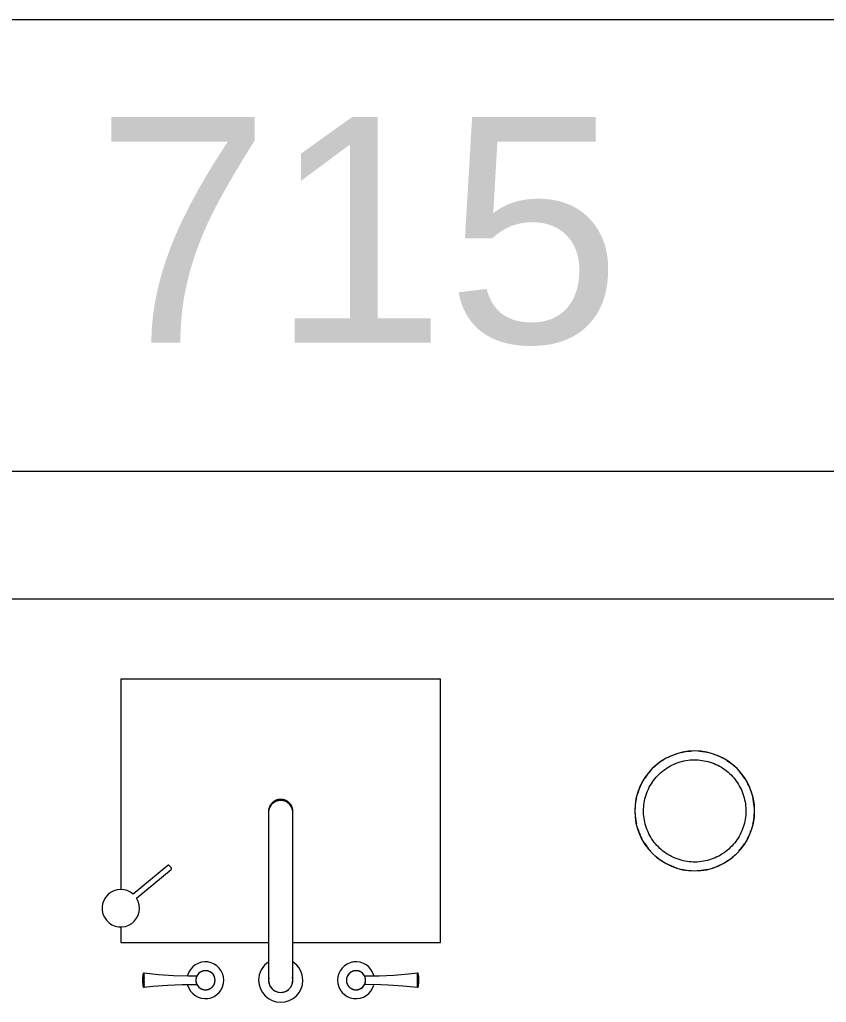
# Model space of a CAD drawing. Header units: inches. Extents: x -897 to 1409, y -1054 to 924.
# Drawn here: x 213.3 to 256.1, y -212.2 to -159.9 of the extents above; entities that cross this region are included whole.
import ezdxf

# ---------------------------------------------------------------- set-up
doc = ezdxf.new("R2010")
doc.units = ezdxf.units.IN
doc.header["$MEASUREMENT"] = 0
for name, color, linetype, lineweight in [('A-AREA-IDEN', 2, 'Continuous', 9), ('P-SANR-FIXT', 6, 'Continuous', 9), ('Q-CASE', 31, 'Continuous', 9), ('Q-SPCQ', 91, 'Continuous', 13)]:
    doc.layers.add(name, color=color, linetype=linetype, lineweight=lineweight)
doc.styles.add('Arial_4', font='arial.ttf', dxfattribs={"height": 12})

# ---------------------------------------------------------------- blocks, each defined once
blk = doc.blocks.new('Room Tag - Room Tag-84095-7TH FLOOR TELECOM PLAN')
at = {"layer": 'A-AREA-IDEN'}
for p, q in [((-0.375, -0.0625), (-0.375, -0.3125)), ((-0.375, -0.0625), (0.375, -0.0625)), ((0.375, -0.0625), (0.375, -0.3125)), ((-0.375, -0.3125), (0.375, -0.3125))]:
    blk.add_line(p, q, dxfattribs=at)
blk = doc.blocks.new('Circular_Waste-Receptacle_Bobrick_B-529 - B-529-V2-7TH FLOOR TELECOM PLAN')
at = {"layer": 'Q-SPCQ', "color": 53, "lineweight": 9, "flags": 128}
for points in [[(-0.134, 3.17), (-0.219, 3.166), (-0.346, 3.154), (-0.472, 3.138), (-0.597, 3.117), (-0.693, 3.096)], [(0.664, 3.103), (0.539, 3.127), (0.414, 3.146), (0.288, 3.16), (0.161, 3.169)], [(-2.719, 0), (-2.717, 0.109), (-2.71, 0.217), (-2.699, 0.325), (-2.684, 0.433), (-2.665, 0.54), (-2.641, 0.646), (-2.613, 0.751), (-2.581, 0.855), (-2.544, 0.958), (-2.504, 1.059), (-2.46, 1.158), (-2.412, 1.255), (-2.359, 1.351), (-2.303, 1.444), (-2.244, 1.535), (-2.181, 1.624), (-2.114, 1.71), (-2.044, 1.793), (-1.971, 1.873), (-1.894, 1.95), (-1.815, 2.024), (-1.732, 2.095), (-1.647, 2.163), (-1.559, 2.227), (-1.469, 2.288), (-1.376, 2.345), (-1.281, 2.398), (-1.185, 2.447), (-1.086, 2.493), (-0.985, 2.534), (-0.883, 2.571), (-0.78, 2.605), (-0.675, 2.634), (-0.569, 2.659), (-0.462, 2.679), (-0.355, 2.696), (-0.247, 2.708), (-0.138, 2.715), (-0.029, 2.719), (0.079, 2.718), (0.188, 2.712), (0.296, 2.703), (0.404, 2.689), (0.511, 2.67), (0.618, 2.648), (0.723, 2.621), (0.827, 2.59), (0.93, 2.555), (1.032, 2.515), (1.131, 2.472), (1.229, 2.425), (1.325, 2.374), (1.419, 2.319), (1.511, 2.26), (1.6, 2.198), (1.687, 2.132), (1.771, 2.063), (1.852, 1.991), (1.93, 1.915), (2.005, 1.836), (2.077, 1.755), (2.145, 1.67), (2.21, 1.583), (2.272, 1.494), (2.33, 1.402), (2.384, 1.307), (2.434, 1.211), (2.481, 1.113), (2.523, 1.012), (2.562, 0.911), (2.596, 0.808), (2.626, 0.703), (2.652, 0.598), (2.674, 0.491), (2.692, 0.384), (2.705, 0.276), (2.714, 0.167), (2.718, 0.059), (2.719, 0)], [(-1.701, 2.678), (-1.763, 2.638), (-1.867, 2.566), (-1.969, 2.489), (-2.067, 2.408), (-2.149, 2.334)], [(-0.966, 3.023), (-1.086, 2.982), (-1.204, 2.936), (-1.321, 2.885), (-1.435, 2.83)], [(1.47, 2.812), (1.383, 2.856), (1.267, 2.909), (1.15, 2.958), (1.031, 3.001), (0.95, 3.027)], [(2.118, 2.363), (2.022, 2.446), (1.922, 2.525), (1.82, 2.6), (1.715, 2.67)], [(-2.34, 2.143), (-2.424, 2.048), (-2.504, 1.95), (-2.58, 1.848), (-2.652, 1.743)], [(2.68, 1.698), (2.619, 1.792), (2.545, 1.895), (2.467, 1.995), (2.386, 2.092), (2.336, 2.146)], [(-2.812, 1.468), (-2.841, 1.413), (-2.895, 1.299), (-2.945, 1.182), (-2.99, 1.063), (-3.03, 0.944)], [(3.027, 0.95), (3.012, 0.998), (2.97, 1.118), (2.923, 1.236), (2.871, 1.352), (2.815, 1.465)], [(-3.096, 0.697), (-3.121, 0.573), (-3.142, 0.448), (-3.157, 0.322), (-3.167, 0.195), (-3.17, 0.134)], [(3.171, 0.128), (3.163, 0.254), (3.15, 0.38), (3.133, 0.506), (3.11, 0.63), (3.097, 0.691)], [(-3.171, -0.128), (-3.163, -0.254), (-3.15, -0.38), (-3.133, -0.506), (-3.11, -0.63), (-3.097, -0.691)], [(2.719, 0), (2.717, -0.109), (2.71, -0.217), (2.699, -0.325), (2.684, -0.433), (2.665, -0.54), (2.641, -0.646), (2.613, -0.751), (2.581, -0.855), (2.544, -0.958), (2.504, -1.059), (2.46, -1.158), (2.412, -1.255), (2.359, -1.351), (2.303, -1.444), (2.244, -1.535), (2.181, -1.624), (2.114, -1.71), (2.044, -1.793), (1.971, -1.873), (1.894, -1.95), (1.815, -2.024), (1.732, -2.095), (1.647, -2.163), (1.559, -2.227), (1.469, -2.288), (1.376, -2.345), (1.281, -2.398), (1.185, -2.447), (1.086, -2.493), (0.985, -2.534), (0.883, -2.571), (0.78, -2.605), (0.675, -2.634), (0.569, -2.659), (0.462, -2.679), (0.355, -2.696), (0.247, -2.708), (0.138, -2.715), (0.029, -2.719), (-0.079, -2.718), (-0.188, -2.712), (-0.296, -2.703), (-0.404, -2.689), (-0.511, -2.67), (-0.618, -2.648), (-0.723, -2.621), (-0.827, -2.59), (-0.93, -2.555), (-1.032, -2.515), (-1.131, -2.472), (-1.229, -2.425), (-1.325, -2.374), (-1.419, -2.319), (-1.511, -2.26), (-1.6, -2.198), (-1.687, -2.132), (-1.771, -2.063), (-1.852, -1.991), (-1.93, -1.915), (-2.005, -1.836), (-2.077, -1.755), (-2.145, -1.67), (-2.21, -1.583), (-2.272, -1.494), (-2.33, -1.402), (-2.384, -1.307), (-2.434, -1.211), (-2.481, -1.113), (-2.523, -1.012), (-2.562, -0.911), (-2.596, -0.808), (-2.626, -0.703), (-2.652, -0.598), (-2.674, -0.491), (-2.692, -0.384), (-2.705, -0.276), (-2.714, -0.167), (-2.718, -0.059), (-2.719, 0)], [(3.096, -0.697), (3.121, -0.573), (3.142, -0.448), (3.157, -0.322), (3.167, -0.195), (3.17, -0.134)], [(-3.027, -0.95), (-3.012, -0.998), (-2.97, -1.118), (-2.923, -1.236), (-2.871, -1.352), (-2.815, -1.465)], [(2.812, -1.468), (2.841, -1.413), (2.895, -1.299), (2.945, -1.182), (2.99, -1.063), (3.03, -0.944)], [(-2.68, -1.698), (-2.619, -1.792), (-2.545, -1.895), (-2.467, -1.995), (-2.386, -2.092), (-2.336, -2.146)], [(2.34, -2.143), (2.424, -2.048), (2.504, -1.95), (2.58, -1.848), (2.652, -1.743)], [(-2.118, -2.363), (-2.022, -2.446), (-1.922, -2.525), (-1.82, -2.6), (-1.715, -2.67)], [(1.731, -2.659), (1.763, -2.638), (1.867, -2.566), (1.969, -2.489), (2.067, -2.408), (2.149, -2.334)], [(-1.47, -2.812), (-1.383, -2.856), (-1.267, -2.909), (-1.15, -2.958), (-1.031, -3.001), (-0.95, -3.027)], [(-0.664, -3.103), (-0.539, -3.127), (-0.414, -3.146), (-0.288, -3.16), (-0.161, -3.169)], [(0.134, -3.17), (0.219, -3.166), (0.346, -3.154), (0.472, -3.138), (0.597, -3.117), (0.693, -3.096)], [(0.966, -3.023), (1.086, -2.982), (1.204, -2.936), (1.321, -2.885), (1.435, -2.83)]]:
    blk.add_lwpolyline(points, dxfattribs=at)
at = {"layer": 'Q-SPCQ', "color": 53, "lineweight": 9}
for start, end in [(360, 180), (180, 360)]:
    blk.add_arc((0, 0), 3.187, start, end, dxfattribs=at)
blk = doc.blocks.new('Faucet-Bath_Deck-Mount_Transitional_Nexus_TB794DD_TOTO - TB794DD-V4-7TH FLOOR TELECOM PLAN')
at = {"layer": 'P-SANR-FIXT', "color": 53}
for p, q in [((-7.267, 0.314), (-7.267, 0.231)), ((-7.267, 0.231), (-7.267, 0.275)), ((7.267, 0.229), (7.267, 0.315)), ((-7.267, -0.231), (-7.267, -0.314)), ((7.267, -0.229), (7.267, -0.275)), ((7.267, -0.315), (7.267, -0.229)), ((-0.646, -1.855), (-0.646, -6.874)), ((0.646, -6.874), (0.646, -1.855)), ((-0.646, -8.905), (-0.646, -8.915)), ((-0.646, -8.915), (-0.646, -8.979)), ((0.646, -8.915), (0.646, -8.905)), ((0.646, -8.979), (0.646, -8.915))]:
    blk.add_line(p, q, dxfattribs=at)
at = {"layer": 'P-SANR-FIXT', "color": 53, "flags": 128}
for points in [[(-7.328, 0), (-7.326, 0.079), (-7.321, 0.157), (-7.313, 0.235), (-7.302, 0.313), (-7.293, 0.367)], [(-7.293, 0.367), (-7.293, 0.368), (-7.292, 0.369), (-7.292, 0.37), (-7.292, 0.371), (-7.291, 0.372), (-7.291, 0.373), (-7.291, 0.374), (-7.29, 0.375), (-7.289, 0.376), (-7.289, 0.377), (-7.288, 0.378), (-7.288, 0.379), (-7.287, 0.38), (-7.286, 0.381), (-7.285, 0.381), (-7.285, 0.382), (-7.284, 0.383), (-7.283, 0.384), (-7.282, 0.384), (-7.281, 0.385), (-7.28, 0.385), (-7.279, 0.386), (-7.278, 0.387), (-7.277, 0.387), (-7.276, 0.387), (-7.275, 0.388), (-7.274, 0.388), (-7.273, 0.388), (-7.272, 0.389), (-7.271, 0.389), (-7.27, 0.389), (-7.269, 0.389), (-7.268, 0.389), (-7.267, 0.389), (-7.267, 0.389)], [(-7.267, 0.389), (-6.488, 0.306), (-5.707, 0.254), (-4.924, 0.233), (-4.451, 0.236)], [(-3.491, 0), (-3.491, 0.02), (-3.493, 0.041), (-3.495, 0.061), (-3.497, 0.081), (-3.501, 0.101), (-3.506, 0.121), (-3.511, 0.141), (-3.517, 0.16), (-3.524, 0.179), (-3.531, 0.198), (-3.539, 0.217), (-3.548, 0.235), (-3.558, 0.253), (-3.569, 0.27), (-3.58, 0.287), (-3.592, 0.304), (-3.604, 0.32), (-3.617, 0.336), (-3.631, 0.351), (-3.645, 0.365), (-3.66, 0.379), (-3.676, 0.392), (-3.692, 0.405), (-3.708, 0.417), (-3.725, 0.428), (-3.742, 0.439), (-3.76, 0.449), (-3.778, 0.458), (-3.797, 0.467), (-3.816, 0.474), (-3.835, 0.481), (-3.854, 0.488), (-3.874, 0.493), (-3.893, 0.498), (-3.913, 0.502), (-3.934, 0.505), (-3.954, 0.507), (-3.974, 0.508), (-3.995, 0.509), (-4.015, 0.509), (-4.035, 0.508), (-4.055, 0.506), (-4.076, 0.503), (-4.096, 0.5), (-4.116, 0.496), (-4.135, 0.491), (-4.155, 0.485), (-4.174, 0.478), (-4.193, 0.471), (-4.212, 0.463), (-4.23, 0.454), (-4.248, 0.444), (-4.266, 0.434), (-4.283, 0.423), (-4.3, 0.412), (-4.316, 0.399), (-4.332, 0.386), (-4.347, 0.373), (-4.361, 0.359), (-4.375, 0.344), (-4.389, 0.329), (-4.402, 0.313), (-4.414, 0.296), (-4.425, 0.28), (-4.436, 0.262), (-4.446, 0.245), (-4.456, 0.227), (-4.464, 0.208), (-4.472, 0.19), (-4.48, 0.171), (-4.486, 0.151), (-4.492, 0.132), (-4.497, 0.112), (-4.501, 0.092), (-4.504, 0.072), (-4.506, 0.052), (-4.508, 0.031), (-4.509, 0.011), (-4.509, 0)], [(4.509, 0), (4.509, 0.02), (4.507, 0.041), (4.505, 0.061), (4.503, 0.081), (4.499, 0.101), (4.494, 0.121), (4.489, 0.141), (4.483, 0.16), (4.476, 0.179), (4.469, 0.198), (4.461, 0.217), (4.452, 0.235), (4.442, 0.253), (4.431, 0.27), (4.42, 0.287), (4.408, 0.304), (4.396, 0.32), (4.383, 0.336), (4.369, 0.351), (4.355, 0.365), (4.34, 0.379), (4.324, 0.392), (4.308, 0.405), (4.292, 0.417), (4.275, 0.428), (4.258, 0.439), (4.24, 0.449), (4.222, 0.458), (4.203, 0.467), (4.184, 0.474), (4.165, 0.481), (4.146, 0.488), (4.126, 0.493), (4.107, 0.498), (4.087, 0.502), (4.066, 0.505), (4.046, 0.507), (4.026, 0.508), (4.005, 0.509), (3.985, 0.509), (3.965, 0.508), (3.945, 0.506), (3.924, 0.503), (3.904, 0.5), (3.884, 0.496), (3.865, 0.491), (3.845, 0.485), (3.826, 0.478), (3.807, 0.471), (3.788, 0.463), (3.77, 0.454), (3.752, 0.444), (3.734, 0.434), (3.717, 0.423), (3.7, 0.412), (3.684, 0.399), (3.668, 0.386), (3.653, 0.373), (3.639, 0.359), (3.625, 0.344), (3.611, 0.329), (3.598, 0.313), (3.586, 0.296), (3.575, 0.28), (3.564, 0.262), (3.554, 0.245), (3.544, 0.227), (3.536, 0.208), (3.528, 0.19), (3.52, 0.171), (3.514, 0.151), (3.508, 0.132), (3.503, 0.112), (3.499, 0.092), (3.496, 0.072), (3.494, 0.052), (3.492, 0.031), (3.491, 0.011), (3.491, 0)], [(4.451, 0.236), (5.234, 0.238), (6.017, 0.271), (6.797, 0.335), (7.267, 0.389)], [(7.267, 0.389), (7.268, 0.389), (7.269, 0.389), (7.27, 0.389), (7.271, 0.389), (7.272, 0.389), (7.273, 0.389), (7.274, 0.388), (7.275, 0.388), (7.276, 0.388), (7.277, 0.387), (7.278, 0.387), (7.279, 0.386), (7.28, 0.386), (7.281, 0.385), (7.282, 0.384), (7.283, 0.384), (7.284, 0.383), (7.284, 0.382), (7.285, 0.382), (7.286, 0.381), (7.287, 0.38), (7.287, 0.379), (7.288, 0.378), (7.289, 0.378), (7.289, 0.377), (7.29, 0.376), (7.29, 0.375), (7.291, 0.374), (7.291, 0.373), (7.292, 0.372), (7.292, 0.371), (7.292, 0.37), (7.293, 0.369), (7.293, 0.368), (7.293, 0.367)], [(7.293, 0.367), (7.306, 0.29), (7.316, 0.212), (7.323, 0.134), (7.327, 0.055), (7.328, 0)], [(7.328, 0), (7.326, -0.079), (7.321, -0.157), (7.313, -0.235), (7.302, -0.313), (7.293, -0.367)], [(-7.293, -0.367), (-7.306, -0.29), (-7.316, -0.212), (-7.323, -0.133), (-7.327, -0.055), (-7.328, 0)], [(-7.267, -0.389), (-7.268, -0.389), (-7.269, -0.389), (-7.27, -0.389), (-7.271, -0.389), (-7.272, -0.389), (-7.273, -0.389), (-7.274, -0.388), (-7.275, -0.388), (-7.276, -0.388), (-7.277, -0.387), (-7.278, -0.387), (-7.279, -0.386), (-7.28, -0.386), (-7.281, -0.385), (-7.282, -0.384), (-7.283, -0.384), (-7.284, -0.383), (-7.284, -0.382), (-7.285, -0.382), (-7.286, -0.381), (-7.287, -0.38), (-7.287, -0.379), (-7.288, -0.378), (-7.289, -0.377), (-7.289, -0.377), (-7.29, -0.376), (-7.29, -0.375), (-7.291, -0.374), (-7.291, -0.373), (-7.292, -0.372), (-7.292, -0.371), (-7.292, -0.37), (-7.293, -0.369), (-7.293, -0.367), (-7.293, -0.367)], [(-4.451, -0.236), (-5.234, -0.238), (-6.017, -0.271), (-6.797, -0.335), (-7.267, -0.389)], [(-4.509, 0), (-4.509, -0.02), (-4.507, -0.041), (-4.505, -0.061), (-4.503, -0.081), (-4.499, -0.101), (-4.494, -0.121), (-4.489, -0.141), (-4.483, -0.16), (-4.476, -0.179), (-4.469, -0.198), (-4.461, -0.217), (-4.452, -0.235), (-4.442, -0.253), (-4.431, -0.27), (-4.42, -0.287), (-4.408, -0.304), (-4.396, -0.32), (-4.383, -0.336), (-4.369, -0.351), (-4.355, -0.365), (-4.34, -0.379), (-4.324, -0.392), (-4.308, -0.405), (-4.292, -0.417), (-4.275, -0.428), (-4.258, -0.439), (-4.24, -0.449), (-4.222, -0.458), (-4.203, -0.467), (-4.184, -0.474), (-4.165, -0.481), (-4.146, -0.488), (-4.126, -0.493), (-4.107, -0.498), (-4.087, -0.502), (-4.066, -0.505), (-4.046, -0.507), (-4.026, -0.508), (-4.005, -0.509), (-3.985, -0.509), (-3.965, -0.508), (-3.945, -0.506), (-3.924, -0.503), (-3.904, -0.5), (-3.884, -0.496), (-3.865, -0.491), (-3.845, -0.485), (-3.826, -0.478), (-3.807, -0.471), (-3.788, -0.463), (-3.77, -0.454), (-3.752, -0.444), (-3.734, -0.434), (-3.717, -0.423), (-3.7, -0.412), (-3.684, -0.399), (-3.668, -0.386), (-3.653, -0.373), (-3.639, -0.359), (-3.625, -0.344), (-3.611, -0.329), (-3.598, -0.313), (-3.586, -0.296), (-3.575, -0.28), (-3.564, -0.262), (-3.554, -0.245), (-3.544, -0.227), (-3.536, -0.208), (-3.528, -0.19), (-3.52, -0.171), (-3.514, -0.151), (-3.508, -0.132), (-3.503, -0.112), (-3.499, -0.092), (-3.496, -0.072), (-3.494, -0.052), (-3.492, -0.031), (-3.491, -0.011), (-3.491, 0)], [(-0.646, 0), (-0.646, -0.002), (-0.646, -0.006), (-0.646, -0.014), (-0.646, -0.025), (-0.646, -0.039), (-0.646, -0.056), (-0.646, -0.076), (-0.646, -0.099), (-0.646, -0.125), (-0.646, -0.155), (-0.646, -0.186), (-0.646, -0.221), (-0.646, -0.259), (-0.646, -0.299), (-0.646, -0.342), (-0.646, -0.387), (-0.646, -0.435), (-0.646, -0.486), (-0.646, -0.539), (-0.646, -0.594), (-0.646, -0.651), (-0.646, -0.71), (-0.646, -0.772), (-0.646, -0.835), (-0.646, -0.9), (-0.646, -0.967), (-0.646, -1.035), (-0.646, -1.105), (-0.646, -1.176), (-0.646, -1.248), (-0.646, -1.322), (-0.646, -1.396), (-0.646, -1.472), (-0.646, -1.548), (-0.646, -1.625), (-0.646, -1.702), (-0.646, -1.78), (-0.646, -1.855)], [(0.646, -1.855), (0.646, -1.777), (0.646, -1.699), (0.646, -1.622), (0.646, -1.545), (0.646, -1.469), (0.646, -1.393), (0.646, -1.319), (0.646, -1.245), (0.646, -1.173), (0.646, -1.102), (0.646, -1.032), (0.646, -0.964), (0.646, -0.897), (0.646, -0.832), (0.646, -0.769), (0.646, -0.708), (0.646, -0.649), (0.646, -0.591), (0.646, -0.537), (0.646, -0.484), (0.646, -0.433), (0.646, -0.386), (0.646, -0.34), (0.646, -0.297), (0.646, -0.257), (0.646, -0.22), (0.646, -0.185), (0.646, -0.153), (0.646, -0.124), (0.646, -0.098), (0.646, -0.075), (0.646, -0.055), (0.646, -0.038), (0.646, -0.025), (0.646, -0.014), (0.646, -0.006), (0.646, -0.001), (0.646, 0)], [(3.491, 0), (3.491, -0.02), (3.493, -0.041), (3.495, -0.061), (3.497, -0.081), (3.501, -0.101), (3.506, -0.121), (3.511, -0.141), (3.517, -0.16), (3.524, -0.179), (3.531, -0.198), (3.539, -0.217), (3.548, -0.235), (3.558, -0.253), (3.569, -0.27), (3.58, -0.287), (3.592, -0.304), (3.604, -0.32), (3.617, -0.336), (3.631, -0.351), (3.645, -0.365), (3.66, -0.379), (3.676, -0.392), (3.692, -0.405), (3.708, -0.417), (3.725, -0.428), (3.742, -0.439), (3.76, -0.449), (3.778, -0.458), (3.797, -0.467), (3.816, -0.474), (3.835, -0.481), (3.854, -0.488), (3.874, -0.493), (3.893, -0.498), (3.913, -0.502), (3.934, -0.505), (3.954, -0.507), (3.974, -0.508), (3.995, -0.509), (4.015, -0.509), (4.035, -0.508), (4.055, -0.506), (4.076, -0.503), (4.096, -0.5), (4.116, -0.496), (4.135, -0.491), (4.155, -0.485), (4.174, -0.478), (4.193, -0.471), (4.212, -0.463), (4.23, -0.454), (4.248, -0.444), (4.266, -0.434), (4.283, -0.423), (4.3, -0.412), (4.316, -0.399), (4.332, -0.386), (4.347, -0.373), (4.361, -0.359), (4.375, -0.344), (4.389, -0.329), (4.402, -0.313), (4.414, -0.296), (4.425, -0.28), (4.436, -0.262), (4.446, -0.245), (4.456, -0.227), (4.464, -0.208), (4.472, -0.19), (4.48, -0.171), (4.486, -0.151), (4.492, -0.132), (4.497, -0.112), (4.501, -0.092), (4.504, -0.072), (4.506, -0.052), (4.508, -0.031), (4.509, -0.011), (4.509, 0)], [(7.267, -0.389), (6.488, -0.306), (5.707, -0.254), (4.924, -0.233), (4.451, -0.236)], [(7.293, -0.367), (7.293, -0.368), (7.292, -0.369), (7.292, -0.37), (7.292, -0.372), (7.291, -0.373), (7.291, -0.374), (7.29, -0.374), (7.29, -0.375), (7.289, -0.376), (7.289, -0.377), (7.288, -0.378), (7.288, -0.379), (7.287, -0.38), (7.286, -0.381), (7.285, -0.381), (7.285, -0.382), (7.284, -0.383), (7.283, -0.384), (7.282, -0.384), (7.281, -0.385), (7.28, -0.385), (7.279, -0.386), (7.278, -0.387), (7.277, -0.387), (7.276, -0.387), (7.275, -0.388), (7.274, -0.388), (7.273, -0.388), (7.272, -0.389), (7.271, -0.389), (7.27, -0.389), (7.269, -0.389), (7.268, -0.389), (7.267, -0.389), (7.267, -0.389)], [(-0.646, -6.874), (-0.646, -6.952), (-0.646, -7.03), (-0.646, -7.108), (-0.646, -7.186), (-0.646, -7.264), (-0.646, -7.341), (-0.646, -7.418), (-0.646, -7.494), (-0.646, -7.569), (-0.646, -7.643), (-0.646, -7.716), (-0.646, -7.788), (-0.646, -7.859), (-0.646, -7.928), (-0.646, -7.995), (-0.646, -8.061), (-0.646, -8.126), (-0.646, -8.188), (-0.646, -8.249), (-0.646, -8.307), (-0.646, -8.363), (-0.646, -8.417), (-0.646, -8.469), (-0.646, -8.519), (-0.646, -8.566), (-0.646, -8.61), (-0.646, -8.652), (-0.646, -8.691), (-0.646, -8.727), (-0.646, -8.761), (-0.646, -8.792), (-0.646, -8.819), (-0.646, -8.844), (-0.646, -8.866), (-0.646, -8.885), (-0.646, -8.901), (-0.646, -8.905)], [(0.646, -8.905), (0.646, -8.891), (0.646, -8.873), (0.646, -8.852), (0.646, -8.828), (0.646, -8.801), (0.646, -8.771), (0.646, -8.739), (0.646, -8.703), (0.646, -8.665), (0.646, -8.624), (0.646, -8.58), (0.646, -8.534), (0.646, -8.486), (0.646, -8.435), (0.646, -8.381), (0.646, -8.326), (0.646, -8.268), (0.646, -8.208), (0.646, -8.146), (0.646, -8.082), (0.646, -8.017), (0.646, -7.95), (0.646, -7.881), (0.646, -7.811), (0.646, -7.74), (0.646, -7.667), (0.646, -7.593), (0.646, -7.518), (0.646, -7.443), (0.646, -7.366), (0.646, -7.289), (0.646, -7.212), (0.646, -7.134), (0.646, -7.056), (0.646, -6.977), (0.646, -6.899), (0.646, -6.874)], [(-0.646, -8.979), (-0.646, -9.004), (-0.644, -9.03), (-0.641, -9.055), (-0.638, -9.081), (-0.633, -9.106), (-0.628, -9.13), (-0.621, -9.155), (-0.613, -9.179), (-0.605, -9.204), (-0.595, -9.227), (-0.584, -9.25), (-0.573, -9.273), (-0.561, -9.296), (-0.547, -9.318), (-0.533, -9.339), (-0.518, -9.36), (-0.502, -9.38), (-0.486, -9.399), (-0.468, -9.418), (-0.45, -9.436), (-0.431, -9.454), (-0.411, -9.47), (-0.391, -9.486), (-0.37, -9.501), (-0.349, -9.515), (-0.327, -9.529), (-0.304, -9.541), (-0.281, -9.553), (-0.258, -9.563), (-0.234, -9.573), (-0.21, -9.582), (-0.185, -9.589), (-0.16, -9.596), (-0.135, -9.602), (-0.11, -9.607), (-0.084, -9.611), (-0.059, -9.613), (-0.033, -9.615), (-0.007, -9.616), (0, -9.616)], [(0, -9.616), (0.026, -9.616), (0.052, -9.614), (0.077, -9.612), (0.103, -9.608), (0.128, -9.603), (0.153, -9.598), (0.178, -9.591), (0.203, -9.584), (0.227, -9.575), (0.251, -9.566), (0.275, -9.555), (0.298, -9.544), (0.321, -9.532), (0.343, -9.519), (0.365, -9.505), (0.386, -9.49), (0.406, -9.475), (0.426, -9.458), (0.445, -9.441), (0.463, -9.423), (0.481, -9.404), (0.498, -9.385), (0.514, -9.365), (0.529, -9.345), (0.544, -9.323), (0.557, -9.302), (0.57, -9.279), (0.581, -9.257), (0.592, -9.234), (0.602, -9.21), (0.611, -9.186), (0.619, -9.162), (0.626, -9.137), (0.632, -9.112), (0.637, -9.087), (0.641, -9.062), (0.643, -9.037), (0.645, -9.011), (0.646, -8.986), (0.646, -8.979)]]:
    blk.add_lwpolyline(points, dxfattribs=at)
at = {"layer": 'P-SANR-FIXT', "color": 53}
for centre, radius, start, end in [((0, 0), 1.174, 0, 180), ((-4, 0), 0.979, 0, 165), ((0, 0), 0.646, 90, 195), ((0, 0), 0.644, 360, 180), ((0, 0), 0.646, 348.7314, 90), ((4, 0), 0.979, 15, 180), ((-4, 0), 0.509, 166.1853, 180), ((-4, 0), 0.509, 79.1568, 164.2558), ((-4, 0), 0.509, 0, 75), ((4, 0), 0.979, 180, 345), ((4, 0), 0.509, 15.7442, 180), ((4, 0), 0.509, 360, 13.8147), ((-4, 0), 0.979, 195, 360), ((-4, 0), 0.509, 180, 193.8147), ((-4, 0), 0.509, 195.7442, 280.8432), ((-4, 0), 0.509, 285, 0), ((0, 0), 1.174, 180, 237.1758), ((0, 0), 0.644, 180, 195), ((0, 0), 0.644, 350.6114, 360), ((0, 0), 1.174, 302.8242, 360), ((4, 0), 0.509, 180, 344.2558), ((4, 0), 0.509, 346.1853, 360)]:
    blk.add_arc(centre, radius, start, end, dxfattribs=at)
for major_axis, start_param, end_param in [((-0.646, 0), 6.169751, 7.853982), ((0.646, 0), 4.712389, 6.407113), ((0.646, 0), 3.141593, 3.355129)]:
    blk.add_ellipse((0, -8.915), major_axis=major_axis, ratio=0.985556, start_param=start_param, end_param=end_param, dxfattribs=at)
for points in [[(-7.267, 0.387), (-7.266, 0.386), (-7.265, 0.383), (-7.263, 0.38)], [(-7.267, 0.381), (-7.267, 0.378), (-7.267, 0.371), (-7.265, 0.361), (-7.263, 0.355)], [(-7.267, 0.355), (-7.267, 0.35), (-7.267, 0.337), (-7.265, 0.322), (-7.263, 0.313)], [(-7.263, 0.23), (-7.265, 0.219), (-7.267, 0.197), (-7.267, 0.172), (-7.267, 0.16)], [(-7.263, 0.159), (-7.265, 0.147), (-7.267, 0.122), (-7.267, 0.095), (-7.267, 0.082)], [(-7.263, 0.082), (-7.265, 0.068), (-7.267, 0.041), (-7.267, 0.014), (-7.267, 0)], [(7.263, 0.38), (7.265, 0.383), (7.266, 0.386), (7.267, 0.387)], [(7.263, 0.355), (7.265, 0.361), (7.267, 0.371), (7.267, 0.378), (7.267, 0.381)], [(7.263, 0.315), (7.265, 0.323), (7.267, 0.338), (7.267, 0.35), (7.267, 0.356)], [(7.267, 0.158), (7.267, 0.171), (7.267, 0.195), (7.265, 0.218), (7.263, 0.228)], [(7.267, 0.081), (7.267, 0.094), (7.267, 0.12), (7.265, 0.146), (7.263, 0.158)], [(7.267, 0), (7.267, 0.014), (7.267, 0.041), (7.265, 0.068), (7.263, 0.081)], [(-7.267, 0), (-7.267, -0.014), (-7.267, -0.041), (-7.265, -0.068), (-7.263, -0.082)], [(-7.267, -0.082), (-7.267, -0.095), (-7.267, -0.122), (-7.265, -0.147), (-7.263, -0.159)], [(-7.267, -0.16), (-7.267, -0.172), (-7.267, -0.197), (-7.265, -0.219), (-7.263, -0.23)], [(-7.263, -0.313), (-7.265, -0.322), (-7.267, -0.337), (-7.267, -0.35), (-7.267, -0.355)], [(-7.263, -0.355), (-7.265, -0.361), (-7.267, -0.371), (-7.267, -0.378), (-7.267, -0.381)], [(-7.267, -0.387), (-7.266, -0.386), (-7.265, -0.383), (-7.263, -0.38)], [(-7.263, -0.38), (-7.265, -0.383), (-7.266, -0.386), (-7.267, -0.387)], [(7.263, -0.081), (7.265, -0.068), (7.267, -0.041), (7.267, -0.014), (7.267, 0)], [(7.263, -0.158), (7.265, -0.146), (7.267, -0.12), (7.267, -0.094), (7.267, -0.081)], [(7.263, -0.228), (7.265, -0.218), (7.267, -0.195), (7.267, -0.171), (7.267, -0.158)], [(7.267, -0.356), (7.267, -0.35), (7.267, -0.338), (7.265, -0.323), (7.263, -0.315)], [(7.267, -0.381), (7.267, -0.378), (7.267, -0.371), (7.265, -0.361), (7.263, -0.355)], [(7.263, -0.38), (7.265, -0.383), (7.266, -0.386), (7.267, -0.387)], [(7.267, -0.389), (7.267, -0.389), (7.267, -0.388), (7.265, -0.383), (7.263, -0.38)]]:
    blk.add_open_spline(points, degree=3, dxfattribs=at)
for points, knots in [([(-4.453, 0.232), (-4.454, 0.231), (-4.456, 0.226), (-4.462, 0.213), (-4.47, 0.196), (-4.478, 0.176), (-4.488, 0.145), (-4.503, 0.086), (-4.509, 0.036), (-4.509, 0)], [0.5555556, 0.5555556, 0.5555556, 0.5555556, 0.5833333, 0.6527778, 0.6875, 0.7222222, 0.7916667, 0.8611111, 1, 1, 1, 1]), ([(4.509, 0), (4.509, 0.029), (4.504, 0.083), (4.489, 0.143), (4.476, 0.181), (4.468, 0.201), (4.462, 0.213), (4.457, 0.224), (4.454, 0.23), (4.453, 0.232)], [0, 0, 0, 0, 0.1111111, 0.2222222, 0.2777778, 0.3333333, 0.3611111, 0.3888889, 0.4444444, 0.4444444, 0.4444444, 0.4444444]), ([(-4.509, 0), (-4.509, -0.029), (-4.504, -0.083), (-4.489, -0.143), (-4.476, -0.181), (-4.468, -0.201), (-4.462, -0.213), (-4.457, -0.224), (-4.454, -0.23), (-4.453, -0.232)], [0, 0, 0, 0, 0.1111111, 0.2222222, 0.2777778, 0.3333333, 0.3611111, 0.3888889, 0.4444444, 0.4444444, 0.4444444, 0.4444444]), ([(4.453, -0.232), (4.454, -0.231), (4.456, -0.226), (4.462, -0.213), (4.47, -0.196), (4.478, -0.176), (4.488, -0.145), (4.503, -0.086), (4.509, -0.036), (4.509, 0)], [0.5555556, 0.5555556, 0.5555556, 0.5555556, 0.5833333, 0.6527778, 0.6875, 0.7222222, 0.7916667, 0.8611111, 1, 1, 1, 1])]:
    blk.add_open_spline(points, degree=3, knots=knots, dxfattribs=at)
blk = doc.blocks.new('Sink-Undercounter-Kohler-Caxton-2210 - Vitreous_China-0-White-2565048-7TH FLOOR TELECOM PLAN')
at = {"layer": 'P-SANR-FIXT'}
for p, q in [((-0.646, 7), (-8.5, 7)), ((-8.5, 7), (-8.5, -7)), ((8.5, 7), (0.645, 7)), ((8.5, 6.16), (8.5, 7)), ((8.5, -7), (8.5, 4.18)), ((-8.5, -7), (8.5, -7))]:
    blk.add_line(p, q, dxfattribs=at)
blk = doc.blocks.new('Accessory-Soap_Dispenser-KOHLER-Contemporary-K-1895 - Not a Type - See Type Catalog-2570115-7TH FLOOR TELECOM PLAN')
at = {"layer": 'Q-SPCQ', "lineweight": 9}
for p, q in [((-0.139, -0.985), (-0.139, -3.378)), ((0.139, -3.378), (0.139, -0.985))]:
    blk.add_line(p, q, dxfattribs=at)
for centre, radius, start, end in [((0, 0), 0.995, 278.0177, 261.9823), ((-0.096, -3.378), 0.0427, 180, 246.6992), ((-0.019, -3.199), 0.238, 246.6992, 258.4717), ((-0.011, -3.16), 0.277, 258.4717, 268.5454), ((0, -2.846), 0.592, 268.2377, 271.994), ((0.011, -3.16), 0.277, 271.994, 281.5283), ((0.019, -3.199), 0.238, 281.5283, 293.3008), ((0.096, -3.378), 0.0427, 293.3008, 0)]:
    blk.add_arc(centre, radius, start, end, dxfattribs=at)

msp = doc.modelspace()

# ---------------------------------------------------------------- linework, layer by layer
at = {"layer": 'Q-CASE', "color": 53}
msp.add_line((348.93, -190.744), (205.648, -190.744), dxfattribs=at)

# ---------------------------------------------------------------- block references
at = {"color": 53, "lineweight": 9}
for name, p, rotation in [('Sink-Undercounter-Kohler-Caxton-2210 - Vitreous_China-0-White-2565048-7TH FLOOR TELECOM PLAN', (227.148, -201.994), 180), ('Faucet-Bath_Deck-Mount_Transitional_Nexus_TB794DD_TOTO - TB794DD-V4-7TH FLOOR TELECOM PLAN', (227.148, -210.994), 180), ('Accessory-Soap_Dispenser-KOHLER-Contemporary-K-1895 - Not a Type - See Type Catalog-2570115-7TH FLOOR TELECOM PLAN', (218.648, -207.164), 129.9999999999995)]:
    msp.add_blockref(name, p, dxfattribs=dict(at, rotation=rotation))
msp.add_blockref('Circular_Waste-Receptacle_Bobrick_B-529 - B-529-V2-7TH FLOOR TELECOM PLAN', (249.148, -201.994), dxfattribs=at)
at = {"layer": 'A-AREA-IDEN', "xscale": 95.99999999999994, "yscale": 95.99999999999994, "zscale": 95.99999999999994}
msp.add_blockref('Room Tag - Room Tag-84095-7TH FLOOR TELECOM PLAN', (231.564, -153.933), dxfattribs=at)

# ---------------------------------------------------------------- texts
at = {"layer": 'A-AREA-IDEN', "insert": (217.286, -165.109), "char_height": 12, "width": 33.633, "attachment_point": 1, "style": 'Arial_4'}
msp.add_mtext('715', dxfattribs=at)

doc.saveas('drawing.dxf')
